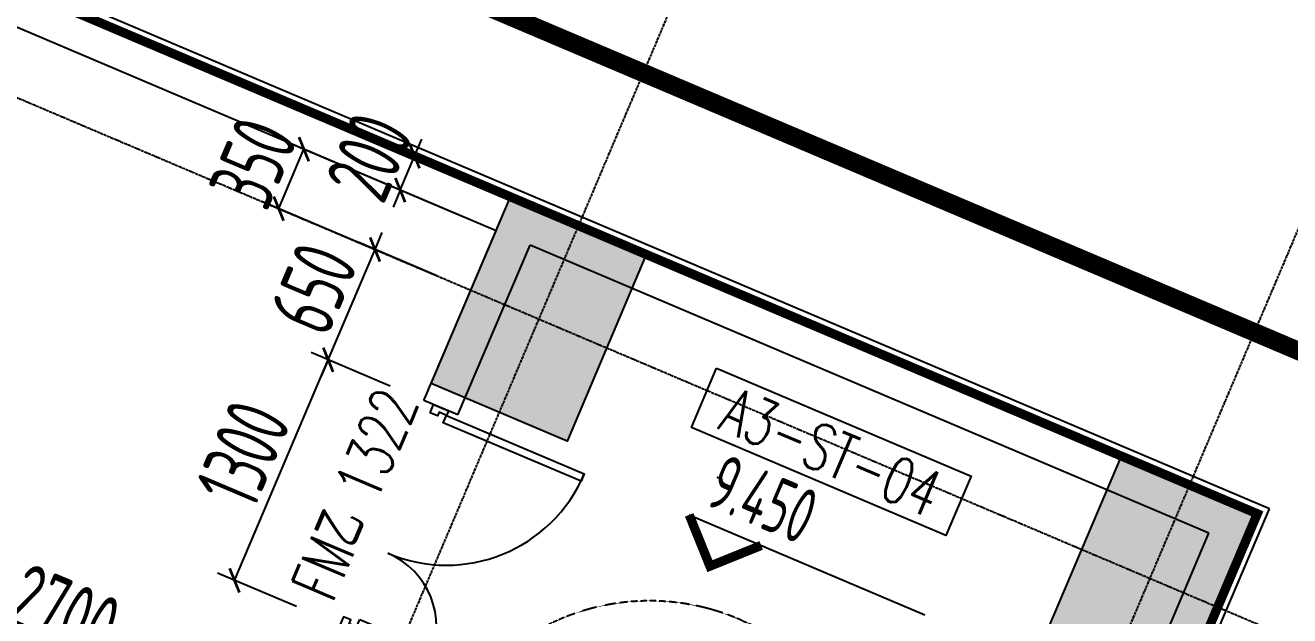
# Model space of a CAD drawing. Extents: x 11778731 to 12007717, y -6694179 to -6363962.
# Drawn here: x 11978442 to 11985299, y -6430526 to -6427324 of the extents above; entities that cross this region are included whole.
import ezdxf
from ezdxf.enums import TextEntityAlignment as Align
from ezdxf.xclip import XClip

# ---------------------------------------------------------------- set-up
doc = ezdxf.new("R2010")
doc.units = 0
doc.header["$LTSCALE"] = 10
doc.header["$MEASUREMENT"] = 0
doc.header["$XCLIPFRAME"] = 0
for name, pattern in [('A3-RG-axis-100$0$CENTER', [2, 1.25, -0.25, 0.25, -0.25]), ('A3-RI-3F$0$DASH', [0.35, 0.25, -0.1]), ('A3-RV-3F$0$HIDDEN2', [0.1875, 0.125, -0.0625]), ('DASHED2', [0.375, 0.25, -0.125])]:
    doc.linetypes.add(name, pattern=pattern)
for name, color, linetype in [('A-CLOD', 200, 'Continuous'), ('A3-RB-3F-100$0$A-DIMS-100', 1, 'Continuous'), ('A3-RG-axis-100$0$A-GRID', 1, 'A3-RG-axis-100$0$CENTER'), ('A3-RI-3F$0$A-DOOR', 32, 'Continuous'), ('A3-RI-3F$0$A-FLOR', 2, 'Continuous'), ('A3-RI-3F$0$A-WALL', 7, 'Continuous'), ('A3-RI-3F$0$A-WALL-FINI', 95, 'Continuous'), ('A3-RS-1F$0$A-HATH-GRAY', 8, 'Continuous'), ('A3-RS-1F$0$A-WALL', 7, 'Continuous'), ('A3-RV-3F$0$A-SYMB-STRS', 1, 'Continuous'), ('A3-SYMB-3F-100$0$A-SYMB', 4, 'Continuous'), ('A3-SYMB-3F-100$0$A-SYMB-DOOR', 3, 'Continuous'), ('A3-SYMB-3F-100$0$A-SYMB-DOOR1', 3, 'Continuous'), ('A3-SYMB-3F-100$0$A-SYMB-DOOR2', 3, 'Continuous'), ('A3-SYMB-3F-100$0$A-SYMB-DOOR3', 3, 'Continuous'), ('A3-SYMB-3F-100$0$A-SYMB-NUMB-T', 4, 'Continuous')]:
    doc.layers.add(name, color=color, linetype=linetype)
doc.styles.add('A3-RB-3F-100$0$XD2008', font='xd-hzs.shx', dxfattribs={"width": 0.7, "bigfont": 'xd-hztxt.shx'})
doc.styles.add('A3-SYMB-3F-100$0$ECADI-TXT', font='simplex.shx', dxfattribs={"bigfont": 'hztxt.shx'})
doc.styles.add('A3-SYMB-3F-100$0$XD2008', font='hzs.shx', dxfattribs={"width": 0.7, "bigfont": 'hztxt.shx'})
doc.dimstyles.new('A3-RB-3F-100$0$XD100$0', dxfattribs={"dimscale": 100, "dimtxt": 3.5, "dimasz": 1, "dimexe": 1, "dimexo": 2, "dimgap": 0.5, "dimtad": 1, "dimdec": 0, "dimdsep": 46, "dimtxsty": 'A3-RB-3F-100$0$XD2008', "dimblk1": 'A3-RB-3F-100$0$_ARCHTICK', "dimblk2": 'A3-RB-3F-100$0$_ARCHTICK', "dimsah": 1, "dimcen": 2.5, "dimclrt": 4, "dimaunit": 1, "dimadec": 0, "dimazin": 0, "dimtfac": 1, "dimtdec": 0, "dimtix": 1, "dimtmove": 0, "dimatfit": 3, "dimfxl": 0, "dimtolj": 1, "dimtzin": 0, "dimarcsym": 0})

# ---------------------------------------------------------------- blocks, each defined once
blk = doc.blocks.new('A3-RV-3F')
at = {"layer": 'A3-RV-3F$0$A-SYMB-STRS', "linetype": 'A3-RV-3F$0$HIDDEN2'}
blk.add_lwpolyline([(11980676.7, -6431236.1, -0.428236), (11982325.6, -6430550.9), (11982601.8, -6430668.1, -0.428308), (11983254.2, -6432330.2)], format="xyb", dxfattribs=at)
blk = doc.blocks.new('A3-RI-3F$0$J-子母门-1300')
for points in [[(-72.9, 86.7), (-72.9, 899.2), (-29.6, 899.2), (-29.6, 86.7)], [(1129.6, 86.7), (1129.6, 520), (1172.9, 520), (1172.9, 86.7)], [(-100, 86.7), (-72.9, 86.7), (-72.9, 43.3), (-51.2, 43.3), (-51.2, 0), (-100, 0)], [(1200, 86.7), (1172.9, 86.7), (1172.9, 43.3), (1151.2, 43.3), (1151.2, 0), (1200, 0)]]:
    blk.add_lwpolyline(points, close=True)
for centre, radius, start, end in [((-72.9, 86.7), 812.5, 0, 90), ((1172.9, 86.7), 433.3, 90, 180)]:
    blk.add_arc(centre, radius, start, end)
blk = doc.blocks.new('A3-RI-3F')
at = {"layer": 'A3-RI-3F$0$A-FLOR', "linetype": 'A3-RI-3F$0$DASH', "const_width": 50}
blk.add_lwpolyline([(11922838.4, -6425913.8), (11977074.7, -6448935.7), (11985123.7, -6429973.3), (11974261.7, -6425362.6), (11988321.8, -6392239.2), (11978237.5, -6391710.7), (11978173.5, -6391907.6), (11943983, -6380798.4), (11944557.8, -6379029.5), (11938185.7, -6376959.1), (11937611, -6378728), (11907835.3, -6369053.3)], dxfattribs=at)
at = {"layer": 'A3-RI-3F$0$A-WALL'}
for p, q in [((11985123.7, -6429973.3), (11973295.2, -6424952.4)), ((11980995.4, -6428438.2), (11973343.7, -6425190.2)), ((11980604.6, -6429358.7), (11980995.4, -6428438.2)), ((11980788.7, -6429436.8), (11981179.5, -6428516.3)), ((11984861.5, -6430079.3), (11981179.5, -6428516.3)), ((11980788.7, -6429436.8), (11980604.6, -6429358.7)), ((11984459.5, -6431538.2), (11985123.7, -6429973.3)), ((11984275.4, -6431460), (11984861.5, -6430079.3))]:
    blk.add_line(p, q, dxfattribs=at)
at = {"layer": 'A3-RI-3F$0$A-WALL-FINI'}
for p, q in [((11985189.3, -6429946.8), (11973314.7, -6424906.3)), ((11984048.4, -6432634.7), (11985189.3, -6429946.8))]:
    blk.add_line(p, q, dxfattribs=at)
at = {"layer": 'A3-RI-3F$0$A-DOOR', "rotation": 247.0000000036505}
blk.add_blockref('A3-RI-3F$0$J-子母门-1300', (11980617.7, -6429472.9), dxfattribs=at)
blk = doc.blocks.new('A3-RG-axis-100')
at = {"layer": 'A3-RG-axis-100$0$A-GRID'}
for p, q in [((11984625.5, -6420909.8), (11976733.4, -6439502.5)), ((11987939.3, -6422316.5), (11976921.4, -6448273.1)), ((11972482, -6425204.7), (11993552.3, -6434148.5))]:
    blk.add_line(p, q, dxfattribs=at)
blk = doc.blocks.new('A3-SYMB-3F-100$0$ECADI-TAG-DOOR')
at = {"layer": 'A3-SYMB-3F-100$0$A-SYMB-DOOR', "style": 'A3-SYMB-3F-100$0$ECADI-TXT', "width": 0.7}
for tag, p in [('门窗主编号1', (-6.414, 7.257)), ('门窗主编号2', (2.085, 7.257))]:
    blk.add_attdef(tag, p, '', height=2.5, dxfattribs=at)
at = {"layer": 'A3-SYMB-3F-100$0$A-SYMB-DOOR', "style": 'A3-SYMB-3F-100$0$ECADI-TXT', "width": 0.7, "flags": 1}
for tag, p in [('洞口尺寸(宽X高)', (-6.416, 1.62)), ('备注', (-6.394, -1.213))]:
    blk.add_attdef(tag, p, '', height=2.5, dxfattribs=at)
at = {"layer": 'A3-SYMB-3F-100$0$A-SYMB-DOOR1', "style": 'A3-SYMB-3F-100$0$ECADI-TXT', "width": 0.7}
blk.add_attdef('门窗辅编号1', (-6.414, 4.413), '', height=2.5, dxfattribs=at)
at = {"layer": 'A3-SYMB-3F-100$0$A-SYMB-DOOR2', "style": 'A3-SYMB-3F-100$0$ECADI-TXT', "width": 0.7}
blk.add_attdef('门窗辅编号2', (-2.861, 4.413), '', height=2.5, dxfattribs=at)
at = {"layer": 'A3-SYMB-3F-100$0$A-SYMB-DOOR3', "style": 'A3-SYMB-3F-100$0$ECADI-TXT', "width": 0.7}
blk.add_attdef('门窗辅编号3', (2.323, 4.413), '', height=2.5, dxfattribs=at)
blk = doc.blocks.new('A3-SYMB-3F-100$0$ECADI-TAG-HGHT（国标）')
at = {"color": 1}
blk.add_line((-2.121, 2.121), (11.768, 2.121), dxfattribs=at)
at = {"color": 1, "const_width": 0.5}
blk.add_lwpolyline([(-2.121, 2.121), (0, 0), (2.121, 2.121)], dxfattribs=at)
at = {"color": 1}
blk.add_point((-1.481, 4.6), dxfattribs=at)
at = {"style": 'A3-SYMB-3F-100$0$XD2008', "width": 0.7}
blk.add_attdef('FL', text='', height=3, dxfattribs=at).set_placement((-2.689, 2.967), align=Align.RIGHT)
for tag, p in [('F.F.L.', (2.284, 2.967)), ('T.O.S.', (2.284, -1.104))]:
    blk.add_attdef(tag, p, '', height=3, dxfattribs=at)
blk = doc.blocks.new('A3-SYMB-3F-100$0$ECADI-TAG-CODE')
at = {"layer": 'A3-SYMB-3F-100$0$A-SYMB-NUMB-T', "color": 1}
blk.add_lwpolyline([(0, 3.5), (15, 3.5), (15, 0), (0, 0)], close=True, dxfattribs=at)
at = {"layer": 'A3-SYMB-3F-100$0$A-SYMB-NUMB-T', "style": 'A3-SYMB-3F-100$0$ECADI-TXT', "width": 0.7}
blk.add_attdef('CODE', text='', height=2.5, dxfattribs=at).set_placement((7.5, 1.75), align=Align.MIDDLE_CENTER)
blk = doc.blocks.new('A3-SYMB-3F-100')
at = {"layer": 'A3-SYMB-3F-100$0$A-SYMB', "xscale": 100.0000000100172, "yscale": 100.0000000002329, "zscale": 100, "rotation": 337}
blk.add_blockref('A3-SYMB-3F-100$0$ECADI-TAG-CODE', (11982054.4, -6429505.7), dxfattribs=at).add_auto_attribs({'CODE': 'A3-ST-04'})
at = {"layer": 'A3-SYMB-3F-100$0$A-SYMB'}
ref = blk.add_blockref('A3-SYMB-3F-100$0$ECADI-TAG-HGHT（国标）', (11982155.2, -6430257.5), dxfattribs=dict(at, xscale=100, yscale=100.0000000002328, rotation=337))
ref.add_attrib('F.F.L.', '9.450', (11982120.4, -6429920.4), dxfattribs={"layer": '0', "height": 300, "rotation": 337, "style": 'A3-SYMB-3F-100$0$XD2008', "width": 0.7})
at = {"layer": 'A3-SYMB-3F-100$0$A-SYMB-DOOR'}
ref = blk.add_blockref('A3-SYMB-3F-100$0$ECADI-TAG-DOOR', (11981062.1, -6430083.7), dxfattribs=dict(at, xscale=99.99999999997296, yscale=100, zscale=100, rotation=66.99999999999999))
ref.add_attrib('门窗主编号1', 'FM乙', dxfattribs={"height": 250, "rotation": 67, "style": 'A3-SYMB-3F-100$0$ECADI-TXT', "width": 0.7}).set_placement((11980301.7, -6430010.8), align=Align.RIGHT)
ref.add_attrib('门窗主编号2', '1322', (11980344.2, -6429921.4, 333.3), dxfattribs={"height": 250, "rotation": 67, "style": 'A3-SYMB-3F-100$0$ECADI-TXT', "width": 0.7})
blk = doc.blocks.new('A3-RB-3F-100$0$_ARCHTICK')
at = {"color": 0, "linetype": 'ByBlock', "const_width": 0.15}
blk.add_lwpolyline([(-0.5, -0.5), (0.5, 0.5)], dxfattribs=at)
blk = doc.blocks.new('*D437')
at = {"layer": 'A3-RB-3F-100$0$A-DIMS-100', "color": 0, "lineweight": -2}
for p, q in [((11976868.9, -6431249.3), (11977359.6, -6430093.5)), ((11977320.5, -6430185.6), (11979805.9, -6431240.5)), ((11979354.3, -6432304.3), (11979844.9, -6431148.5))]:
    blk.add_line(p, q, dxfattribs=at)
at = {"layer": 'A3-RB-3F-100$0$A-DIMS-100', "color": 0, "lineweight": -2, "xscale": 100, "yscale": 100, "zscale": 100}
for p, rotation in [((11977320.5, -6430185.6), 156.9996209030035), ((11979805.9, -6431240.5), 336.9996209030035)]:
    blk.add_blockref('A3-RB-3F-100$0$_ARCHTICK', p, dxfattribs=dict(at, rotation=rotation))
at = {"layer": 'A3-RB-3F-100$0$A-DIMS-100', "color": 4, "insert": (11978651.1, -6430505.9), "char_height": 350, "attachment_point": 5, "rotation": 336.99962, "style": 'A3-RB-3F-100$0$XD2008'}
blk.add_mtext('\\A1;2700', dxfattribs=at)
blk = doc.blocks.new('*D449')
at = {"layer": 'A3-RB-3F-100$0$A-DIMS-100', "color": 0, "lineweight": -2}
for p, q in [((11980420.5, -6429280.5), (11979993, -6429099)), ((11979577.1, -6430334.8), (11980085, -6429138.1)), ((11979912.6, -6430477.2), (11979485, -6430295.7))]:
    blk.add_line(p, q, dxfattribs=at)
at = {"layer": 'A3-RB-3F-100$0$A-DIMS-100', "color": 0, "lineweight": -2, "xscale": 100, "yscale": 100, "zscale": 100}
for p, rotation in [((11980085, -6429138.1), 67.00000000003675), ((11979577.1, -6430334.8), 247.0000000000367)]:
    blk.add_blockref('A3-RB-3F-100$0$_ARCHTICK', p, dxfattribs=dict(at, rotation=rotation))
at = {"layer": 'A3-RB-3F-100$0$A-DIMS-100', "color": 4, "insert": (11979623.9, -6429648.5), "char_height": 350, "attachment_point": 5, "rotation": 67, "style": 'A3-RB-3F-100$0$XD2008'}
blk.add_mtext('\\A1;1300', dxfattribs=at)
blk = doc.blocks.new('*D450')
at = {"layer": 'A3-RB-3F-100$0$A-DIMS-100', "color": 0, "lineweight": -2}
for p, q in [((11980674.5, -6428682.2), (11980246.9, -6428500.7)), ((11980339, -6428539.8), (11980378.1, -6428447.7)), ((11980085, -6429138.1), (11980339, -6428539.8)), ((11980420.5, -6429280.5), (11979993, -6429099)), ((11980085, -6429138.1), (11980045.9, -6429230.2))]:
    blk.add_line(p, q, dxfattribs=at)
at = {"layer": 'A3-RB-3F-100$0$A-DIMS-100', "color": 0, "lineweight": -2, "xscale": 100, "yscale": 100, "zscale": 100}
for p, rotation in [((11980339, -6428539.8), 247.000000000062), ((11980085, -6429138.1), 67.00000000006203)]:
    blk.add_blockref('A3-RB-3F-100$0$_ARCHTICK', p, dxfattribs=dict(at, rotation=rotation))
at = {"layer": 'A3-RB-3F-100$0$A-DIMS-100', "color": 4, "insert": (11980004.9, -6428751), "char_height": 350, "attachment_point": 5, "rotation": 67, "style": 'A3-RB-3F-100$0$XD2008'}
blk.add_mtext('\\A1;650', dxfattribs=at)
blk = doc.blocks.new('*D451')
at = {"layer": 'A3-RB-3F-100$0$A-DIMS-100', "color": 0, "lineweight": -2}
for p, q in [((11980811.3, -6428360), (11979861.3, -6427956.8)), ((11979816.6, -6428318), (11979953.4, -6427995.9)), ((11980674.5, -6428682.2), (11979724.6, -6428279))]:
    blk.add_line(p, q, dxfattribs=at)
at = {"layer": 'A3-RB-3F-100$0$A-DIMS-100', "color": 0, "lineweight": -2, "xscale": 100, "yscale": 100, "zscale": 100}
for p, rotation in [((11979953.4, -6427995.9), 67.00000000003912), ((11979816.6, -6428318), 247.0000000000391)]:
    blk.add_blockref('A3-RB-3F-100$0$_ARCHTICK', p, dxfattribs=dict(at, rotation=rotation))
at = {"layer": 'A3-RB-3F-100$0$A-DIMS-100', "color": 4, "insert": (11979677.9, -6428069), "char_height": 350, "attachment_point": 5, "rotation": 67, "style": 'A3-RB-3F-100$0$XD2008'}
blk.add_mtext('\\A1;350', dxfattribs=at)
blk = doc.blocks.new('*D452')
at = {"layer": 'A3-RB-3F-100$0$A-DIMS-100', "color": 0, "lineweight": -2}
for p, q in [((11980553.9, -6428033.5), (11980593, -6427941.5)), ((11980889.4, -6428175.9), (11980461.8, -6427994.4)), ((11980475.7, -6428217.6), (11980553.9, -6428033.5)), ((11980811.3, -6428360), (11980383.7, -6428178.5)), ((11980475.7, -6428217.6), (11980436.7, -6428309.7))]:
    blk.add_line(p, q, dxfattribs=at)
at = {"layer": 'A3-RB-3F-100$0$A-DIMS-100', "color": 0, "lineweight": -2, "xscale": 100, "yscale": 100, "zscale": 100}
for p, rotation in [((11980553.9, -6428033.5), 247.0000000001282), ((11980475.7, -6428217.6), 67.00000000012822)]:
    blk.add_blockref('A3-RB-3F-100$0$_ARCHTICK', p, dxfattribs=dict(at, rotation=rotation))
at = {"layer": 'A3-RB-3F-100$0$A-DIMS-100', "color": 4, "insert": (11980307.7, -6428037.6), "char_height": 350, "attachment_point": 5, "rotation": 67, "style": 'A3-RB-3F-100$0$XD2008'}
blk.add_mtext('\\A1;200', dxfattribs=at)
blk = doc.blocks.new('A3-RS-1F')
at = {"layer": 'A3-RS-1F$0$A-HATH-GRAY'}
for points in [[(11980643.7, -6429266.6), (11981073.5, -6428254.1), (11981809.9, -6428566.7), (11981380.1, -6429579.2)], [(11983957.5, -6430673.3), (11984387.3, -6429660.7), (11985123.7, -6429973.3), (11984693.9, -6430985.9)]]:
    blk.add_hatch(color=256, dxfattribs=at).paths.add_polyline_path(points)
at = {"layer": 'A3-RS-1F$0$A-WALL'}
for points in [[(11980643.7, -6429266.6), (11981073.5, -6428254.1), (11981809.9, -6428566.7), (11981380.1, -6429579.2)], [(11983957.5, -6430673.3), (11984387.3, -6429660.7), (11985123.7, -6429973.3), (11984693.9, -6430985.9)]]:
    blk.add_lwpolyline(points, close=True, dxfattribs=at)
blk = doc.blocks.new('A3-RB-3F-100')
at = {"layer": 'A3-RB-3F-100$0$A-DIMS-100'}
dim = blk.add_linear_dim(base=(11979953.4, -6427995.9), p1=(11980858.6, -6428760.4), p2=(11980995.4, -6428438.2), angle=67, dimstyle='A3-RB-3F-100$0$XD100$0', override={"dimasz": 1}, dxfattribs=at)
dim.commit()
dim.dimension.update_dxf_attribs({"geometry": '*D451', "text_midpoint": (11979885, -6428157), "dimtype": 129})
for p1, p2, distance, picture, middle in [((11980995.4, -6428438.2), (11981073.5, -6428254.1), 564.5, '*D452', (11980307.7, -6428037.6)), ((11980604.6, -6429358.7), (11980858.6, -6428760.4), 564.5, '*D450', (11980004.9, -6428751)), ((11980096.7, -6430555.3), (11980604.6, -6429358.7), 564.5, '*D449', (11979623.9, -6429648.5)), ((11976790.8, -6431433.4), (11979276.2, -6432488.4), 1355.6, '*D437', (11978651.1, -6430505.9))]:
    dim = blk.add_aligned_dim(p1=p1, p2=p2, distance=distance, dimstyle='A3-RB-3F-100$0$XD100$0', override={"dimasz": 1}, dxfattribs=at)
    dim.commit()
    dim.dimension.update_dxf_attribs({"geometry": picture, "text_midpoint": middle})

msp = doc.modelspace()

# ---------------------------------------------------------------- linework, layer by layer
at = {"layer": 'A-CLOD', "linetype": 'DASHED2', "const_width": 100}
msp.add_lwpolyline([(11978479.6, -6426175.2), (11985751.6, -6429262, -0.414214), (11986069.4, -6430048.7), (11982025.4, -6439576, -0.414214), (11981238.6, -6439893.8), (11973966.6, -6436807.1, -0.414214), (11973648.8, -6436020.3), (11977692.8, -6426493.1, -0.414214)], format="xyb", close=True, dxfattribs=at)

# ---------------------------------------------------------------- block references
for name in ['A3-RG-axis-100', 'A3-RB-3F-100', 'A3-RI-3F', 'A3-RI-3F', 'A3-RI-3F', 'A3-SYMB-3F-100', 'A3-SYMB-3F-100', 'A3-RV-3F', 'A3-RV-3F']:
    msp.add_blockref(name, (0, 0))
ref = msp.add_blockref('A3-RS-1F', (0, 0))
XClip(ref).set_block_clipping_path([(11880575.4595815204, -6415096.270357037), (11910249.6177904997, -6426601.7009763205), (11922841.9025027994, -6430599.4828046197), (11977834.5324543808, -6451371.0095163761), (12008409.3102089595, -6381594.5835881606), (11890394.8696729206, -6356927.6296852781), (11884882.5177205391, -6396620.1386088813)])

doc.saveas('drawing.dxf')
